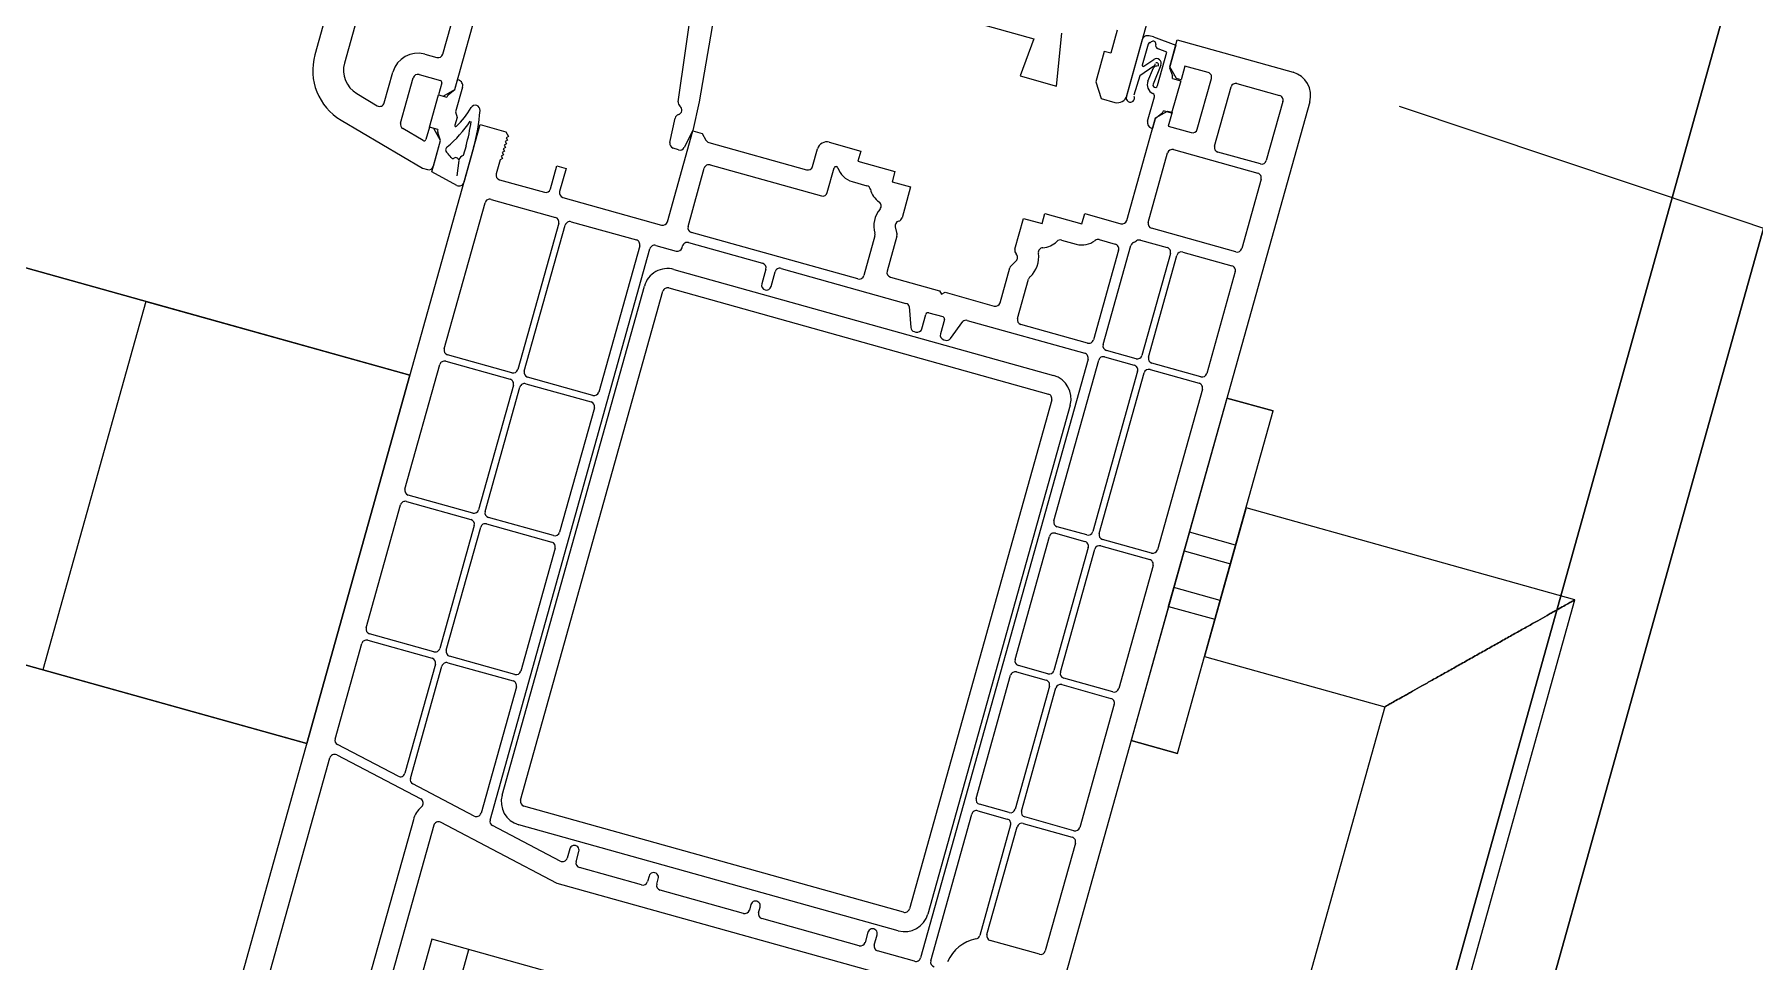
# Model space of a CAD drawing. Header units: metres. Extents: x -207 to 292, y -187 to 169.
# Drawn here: x -26.3993 to -26.2204, y -122.2541 to -122.1576 of the extents above; entities that cross this region are included whole.
import ezdxf

# ---------------------------------------------------------------- set-up
doc = ezdxf.new("R2010")
doc.units = ezdxf.units.M
doc.linetypes.add('Dash', pattern=[0.006, 0.003, -0.003])
for name, color, linetype, lineweight in [('A-DETL-GENF', 7, 'Continuous', 9), ('A-DOOR', 7, 'Continuous', 9), ('A-FLOR', 7, 'Continuous', 9), ('A-GENM-HDLN', 7, 'Dash', 9), ('A-ROOF-PATT', 7, 'Continuous', 9), ('A-WALL', 7, 'Continuous', 9)]:
    doc.layers.add(name, color=color, linetype=linetype, lineweight=lineweight)
doc.layers.add('PR10-ARQ-PL-001-Emplazamiento-C-1_dwg', color=7, linetype='Continuous', lineweight=9, true_color=0x767676)

# ---------------------------------------------------------------- blocks, each defined once
blk = doc.blocks.new('Doors_GEALAN_S9000_Front-Door_With_Fixed-Glazing_0001 - FD_1_5-2126884-PLANTA EMPLAZAMIENTO ACTUALIZADO')
at = {"layer": 'A-DETL-GENF'}
for p, q in [((0.3406552097454607, 0.05000000000097156), (0.2493447902546639, 0.05000000000097156)), ((0.2771933194267159, 0.04680000000097215), (0.2493447902546639, 0.04680000000097215)), ((0.2435492352969309, 0.04555291427159101), (0.2410000000000607, 0.03603903862324317)), ((0.2466401979410555, 0.04472469332726145), (0.2459980940903637, 0.04232832913274918)), ((0.2464810570035081, 0.0416989196101976), (0.2498000000000613, 0.0416989196101976)), ((0.2448989262614388, 0.03949891961019797), (0.2498000000000616, 0.03949891961019797)), ((0.2437788750994662, 0.03675068341921748), (0.2444159633482952, 0.03912832913275006)), ((0.2503000000000617, 0.03899891961019619), (0.2503000000000617, 0.03669891961019739)), ((0.2525000000000616, 0.03899891961019578), (0.2525000000000616, 0.03770000000097311)), ((0.2410000000000607, 0.03603903862324315), (0.2410000000000607, 0.03550000000097335)), ((0.2453000000000617, 0.03649891961019798), (0.2439720602647237, 0.03649891961019798)), ((0.2442999999135961, 0.03500000000097333), (0.2453000000000617, 0.03600000008743896)), ((0.2453000000000617, 0.03600000008743896), (0.2453000000000617, 0.03649891961019798)), ((0.2453022660061275, 0.03559824523844925), (0.2453022660061275, 0.03648684288436802)), ((0.2453022660061275, 0.03648684288436802), (0.2488022660061275, 0.03648684288436802)), ((0.2501000000000614, 0.03649891961019717), (0.2488000000000617, 0.03649891961019717)), ((0.2488000000000617, 0.03649891961019717), (0.2488000000000617, 0.03599891961019715)), ((0.2488000000000617, 0.03599891961019715), (0.2497989196092846, 0.03500000000097333)), ((0.2488022660061275, 0.03648684288436802), (0.2488022660061275, 0.03559824523504804)), ((0.2530000000000607, 0.0372000000009731), (0.2734583432851735, 0.0372000000009731)), ((0.2402416678834744, 0.03210934168176555), (0.2408894060975804, 0.03500000005151548)), ((0.2408894060975804, 0.03500000005151548), (0.2443000002074104, 0.03500000005151548)), ((0.2415000000000625, 0.03500000000097333), (0.2443000001358091, 0.03500000000097333)), ((0.2443000002074104, 0.03500000005151548), (0.245017888723121, 0.03550674488612965)), ((0.2475720587721489, 0.03429983878968296), (0.2470522657916547, 0.03399973617247174)), ((0.2502522181751049, 0.03429983878968296), (0.2475720587721489, 0.03429983878968296)), ((0.2490866428601886, 0.03550674488612968), (0.2498069950966832, 0.03499826095449157)), ((0.2497989196092846, 0.03500000000097333), (0.273458343285173, 0.03500000000097333)), ((0.2498069950966832, 0.03499826095449157), (0.2508522181751049, 0.03499826095449157)), ((0.2427849765280296, 0.03261882688921276), (0.2411973213427186, 0.03240001294855319)), ((0.2429865139902983, 0.03302480344847208), (0.2428584735265898, 0.03320468009032499)), ((0.2444771300602957, 0.0323000129485532), (0.2434069149461332, 0.0323000129485532)), ((0.2470522657916547, 0.03399973617247174), (0.2462048056114229, 0.03399973617247174)), ((0.1513355033229876, 0.03150000000097292), (0.247000000000063, 0.03150000000097249)), ((0.2444771300602964, 0.03150001294855325), (0.2407295687218567, 0.03150001294855325)), ((0.247000000000063, 0.0315000000009725), (0.247000000000063, 0.0286954632418531)), ((0.1513355033229882, 0.0288000000009731), (0.1792995977069593, 0.02880000000097297)), ((0.1813442788966893, 0.02880000000097388), (0.1916499786100636, 0.02880000000097383)), ((0.1933499786100634, 0.02880000000097394), (0.2066500213900636, 0.02880000000097388)), ((0.2083500213900634, 0.0288000000009733), (0.2218000641700636, 0.02880000000097324)), ((0.2235000641700636, 0.02880000000097278), (0.2393000000001764, 0.0288000000009727)), ((0.247000000000063, 0.02869546324185309), (0.2466000000000615, 0.02829546324185528)), ((0.1797886715073262, 0.02819604415556367), (0.1777369482932148, 0.01854344534614152)), ((0.1793770837449809, 0.02144994163139729), (0.1808552050963229, 0.02840395584638322)), ((0.1921499786100635, 0.02830000000097395), (0.1921499786100635, 0.0213459857859856)), ((0.1928499786100633, 0.02134598578598498), (0.1928499786100634, 0.02830000000097395)), ((0.2071500213900636, 0.02830000000097333), (0.2071500213900636, 0.02134598578598117)), ((0.2078500213900634, 0.02134598578598048), (0.2078500213900634, 0.02830000000097331)), ((0.2223000641700636, 0.02830000000097276), (0.2223000641700636, 0.02134598578597665)), ((0.2230000641700636, 0.02134598578598572), (0.2230000641700636, 0.02830000000097279)), ((0.2398000000001764, 0.02830000000097179), (0.2398000000001764, 0.02134598578597875)), ((0.2420000000000625, 0.02799546324185421), (0.2420000000000624, 0.0231454633953472)), ((0.244000000000063, 0.02849546324185601), (0.2425000000000625, 0.02849546324185602)), ((0.2442000000000582, 0.02829546324185528), (0.2440000000000629, 0.02849546324185601)), ((0.2444000000000607, 0.02849546324185601), (0.2442000000000581, 0.02829546324185529)), ((0.2446000000000634, 0.02829546324185528), (0.2444000000000608, 0.02849546324185601)), ((0.2448000000000604, 0.02849546324185601), (0.2446000000000633, 0.02829546324185529)), ((0.2450000000000611, 0.02829546324185528), (0.2448000000000604, 0.02849546324185601)), ((0.2452000000000619, 0.02849546324185601), (0.2450000000000611, 0.02829546324185529)), ((0.2454000000000627, 0.02829546324185528), (0.2452000000000619, 0.02849546324185601)), ((0.2456000000000633, 0.02849546324185601), (0.2454000000000625, 0.02829546324185529)), ((0.2458000000000604, 0.02829546324185528), (0.2456000000000633, 0.02849546324185601)), ((0.2460000000000648, 0.02849546324185601), (0.2458000000000605, 0.02829546324185529)), ((0.2462000000000619, 0.02829546324185528), (0.2460000000000649, 0.02849546324185601)), ((0.2464000000000608, 0.02849546324185601), (0.2462000000000619, 0.02829546324185529)), ((0.2466000000000616, 0.02829546324185528), (0.2464000000000608, 0.02849546324185601)), ((0.2425000000000982, 0.02264546339534699), (0.2450000000001357, 0.02264546339534698)), ((0.2450000000001357, 0.02164546339416326), (0.2425000000001243, 0.02164546339416328)), ((0.2450000000001357, 0.02264546339534697), (0.2450000000001357, 0.02164546339416327)), ((0.1775180730231369, 0.01270398381556805), (0.1790157375901427, 0.01974994163140205)), ((0.1795048113905098, 0.02014598578599315), (0.1916499786100635, 0.0201459857859931)), ((0.1916499786100634, 0.02084598578598551), (0.1798661575453479, 0.02084598578598557)), ((0.2066500213900634, 0.02084598578598107), (0.1933499786100634, 0.02084598578598113)), ((0.1933499786100634, 0.02014598578598962), (0.2066500213900635, 0.02014598578598956)), ((0.2218000641700636, 0.02084598578597657), (0.2083500213900634, 0.02084598578597664)), ((0.2083500213900634, 0.02014598578598516), (0.2218000641700635, 0.0201459857859851)), ((0.2393000000001259, 0.02084598578597864), (0.2235000641700636, 0.02084598578597872)), ((0.2235000641700637, 0.02014598578599033), (0.2393000000001136, 0.02014598578599025)), ((0.2420000000001239, 0.02114546339416466), (0.2420000000001239, 0.01050000000097252)), ((0.1754503019807852, 0.01870000000097264), (0.1549999999994687, 0.01870000000097273)), ((0.1921499786100635, 0.01964598578599012), (0.1921499786100635, 0.01260002797015907)), ((0.1928499786100632, 0.01260002797015905), (0.1928499786100633, 0.01964598578598962)), ((0.2071500213900636, 0.01964598578598555), (0.2071500213900636, 0.01260002797015899)), ((0.2078500213900632, 0.01260002797015898), (0.2078500213900633, 0.01964598578598518)), ((0.2223000641700636, 0.01964598578598104), (0.2223000641700636, 0.01260002797015892)), ((0.2230000641700635, 0.01260002797015892), (0.2230000641700635, 0.01964598578599034)), ((0.2398000000001136, 0.01964598578598329), (0.2398000000001136, 0.01260002797015884)), ((0.1754583432845797, 0.01650000000097282), (0.1517999999994678, 0.01650000000097293)), ((0.1730999999994689, 0.002500000000972832), (0.1759474170849468, 0.01589604415556377)), ((0.2548284884341013, 0.01228522659767779), (0.2680657519553811, 0.01399801870069521)), ((0.1775607780439969, 0.01100002797015912), (0.2393000000000466, 0.01100002797015884)), ((0.1916499786100634, 0.01210002797015907), (0.1780071468235039, 0.01210002797015913)), ((0.2066500213900635, 0.01210002797015901), (0.1933499786100632, 0.01210002797015907)), ((0.2218000641700635, 0.01210002797015894), (0.2083500213900633, 0.012100027970159)), ((0.2393000000000623, 0.01210002797015885), (0.2235000641700634, 0.01210002797015892)), ((0.2500080347489845, 0.01089162944684079), (0.250030754666094, 0.01149048397826675)), ((0.2505023575883541, 0.01197074140904996), (0.2530968981692302, 0.01211646020054985)), ((0.2703071067875688, 0.01169999998358142), (0.2554070130840563, 0.01016083245674044)), ((0.1754172044799358, 0.002820174411169512), (0.1770717042436299, 0.010603983815568)), ((0.1804000000000628, 0.01050001398556598), (0.2354000000000628, 0.01050001398556573)), ((0.2398000000000466, 0.01050002797015883), (0.2398000000000466, 0.008300000000972724)), ((0.2425000000000469, 0.01000000000097251), (0.2523094305343903, 0.01000000000097247)), ((0.2523731482415957, 0.009999325822548684), (0.2504080098279552, 0.01038270748927982)), ((0.2523094305343903, 0.008995463241855971), (0.2517461108935896, 0.008432143601055327)), ((0.2523094305343903, 0.01000000000097246), (0.2523094305343903, 0.008995463241855971)), ((0.2554070130840541, 0.01016083245674023), (0.2523731482415959, 0.00999932582254868)), ((0.1779000000000627, -0.03300001398362026), (0.1779000000000629, 0.008000013985565992)), ((0.1799000000000626, -0.03300001398362027), (0.1799000000000628, 0.008000013985565865)), ((0.1804000000000628, 0.008500013985565866), (0.2354000000000628, 0.008500013985565616)), ((0.2359000000000628, 0.008000013985566174), (0.2359000000000626, -0.0330000139836195)), ((0.2379000000000627, 0.008000013985566165), (0.2379000000000625, -0.03300001398361951)), ((0.2403000000000302, 0.007800000000972702), (0.2405000000000624, 0.007800000000972701)), ((0.2410000000000623, 0.007300000000972679), (0.2410000000000623, -0.0006999999990272867)), ((0.2421000000000614, -0.01069999999902362), (0.2421000000000614, 0.007300000000972679)), ((0.2426000000000623, 0.007800000000972684), (0.2488996642841837, 0.007800000000972656)), ((0.249399664284184, 0.007300000000972291), (0.249399664284184, -0.004704536758144746)), ((0.2515996642841828, 0.008078590210462002), (0.2515996642841828, -0.002499999999025262)), ((0.1730999999994688, -0.04010870351948266), (0.173099999999469, 0.002500000000972836)), ((0.1768999999994668, 0.00221621856576058), (0.1759062782803028, 0.002216218565760584)), ((0.1752999999994673, -0.006000027968213736), (0.1752999999994674, 0.0007162185657605908)), ((0.1757999999994677, 0.001216218565760587), (0.1768999999994669, 0.001216218565760582)), ((0.2405000000000619, -0.001199999999027291), (0.2388999999994667, -0.001199999999027284)), ((0.2711000000000628, -0.001499999999026627), (0.2711000000000628, -0.02160870351948122)), ((0.2388999999994668, -0.002199999999027293), (0.2405000000000615, -0.0021999999990273)), ((0.2410000000000615, -0.002699999999027297), (0.2410000000000614, -0.01618833243326281)), ((0.2520996642841829, -0.002999999999025258), (0.2540000000000628, -0.002999999999025266)), ((0.2498996642841822, -0.005204536758144735), (0.2525733500839902, -0.005204536758144747)), ((0.2550000000000628, -0.003999999999025268), (0.2550000000000628, -0.007399999999025814)), ((0.1763999999994668, -0.006500027968213723), (0.1757999999994673, -0.00650002796821372)), ((0.1752999999994668, -0.01700002796821373), (0.1752999999994668, -0.00800002796821371)), ((0.1757999999994673, -0.007500027968213716), (0.1763999999994669, -0.007500027968213719)), ((0.2517000000000626, -0.007404536758145766), (0.2517000000000626, -0.008988104843125119)), ((0.2550000000000628, -0.007399999999025814), (0.2539000000000629, -0.007399999999025809)), ((0.2539000000000629, -0.007399999999025814), (0.2539000000000629, -0.01139999999902536)), ((0.2468895963363464, -0.01119999999902415), (0.2426000000000615, -0.01119999999902413)), ((0.2539000000000629, -0.01139999999902536), (0.2528000000000625, -0.01139999999902536)), ((0.2528000000000626, -0.01139999999902535), (0.2528000000000626, -0.01339999999902535)), ((0.2432000000000625, -0.01389999999902348), (0.2432000000000624, -0.01919999999902639)), ((0.2474738833671271, -0.01339999999902442), (0.2437000000000624, -0.0133999999990244)), ((0.2483500000660489, -0.01297152405625109), (0.2477238833671277, -0.01333301270091665)), ((0.2528000000000625, -0.01339999999902535), (0.2494633902783504, -0.01339999999902534)), ((0.1763999999994668, -0.01750002796821377), (0.1757999999994668, -0.01750002796821377)), ((0.2383999999994668, -0.01782323516199269), (0.2383999999994668, -0.01799999999902747)), ((0.2407649596321761, -0.01661235648134056), (0.2387289899278039, -0.01735338885159975)), ((0.1752999999994661, -0.02949999999902717), (0.1752999999994661, -0.01900002796821371)), ((0.1757999999994667, -0.01850002796821371), (0.1763999999994668, -0.01850002796821372)), ((0.2388999999994668, -0.01849999999902747), (0.240450000000062, -0.01849999999902748)), ((0.2407000000000621, -0.01874999999902746), (0.2407000000000621, -0.02024999999902748)), ((0.2432000000000625, -0.01919999999902639), (0.2429000000000618, -0.01949999999902748)), ((0.2429000000000619, -0.01949999999902748), (0.2432000000000625, -0.01979999999902767)), ((0.2383999999994668, -0.02099999999902746), (0.2383999999994668, -0.02117676483606225)), ((0.240450000000062, -0.02049999999902748), (0.2388999999994668, -0.02049999999902747)), ((0.2432000000000625, -0.01979999999902767), (0.2432000000000624, -0.02509999999902375)), ((0.2711000000000628, -0.02160870351948122), (0.2670000000000606, -0.0212499999990266)), ((0.2670000000000606, -0.0212499999990266), (0.2670000000000606, -0.02519999999902652)), ((0.2387289899278041, -0.02164661114645519), (0.2407649596321762, -0.02238764351671439)), ((0.2410000000000704, -0.02281166756480495), (0.2410000000000704, -0.0354999999990286)), ((0.2670000000000606, -0.02519999999902652), (0.2724506057775807, -0.02423891113924393)), ((0.2437000000000602, -0.02559999999902376), (0.2474581675725325, -0.02559999999902378)), ((0.2477081675725332, -0.02566698729713182), (0.2483500000660485, -0.02603754946003635)), ((0.2494686289723912, -0.02559999999902469), (0.2528000000000628, -0.02559999999902471)), ((0.2528000000000629, -0.02559999999902471), (0.2528000000000629, -0.02759999999902517)), ((0.2421000000000703, -0.03549999999902839), (0.2421000000000703, -0.02829999999902353)), ((0.2426000000000703, -0.02779999999902357), (0.2468753325859035, -0.0277999999990236)), ((0.2528000000000629, -0.02759999999902517), (0.2539000000000628, -0.02759999999902517)), ((0.2539000000000627, -0.02759999999902518), (0.2539000000000627, -0.03159999999902563)), ((0.1768999999994667, -0.02999999999902719), (0.1757999999994662, -0.02999999999902718)), ((0.251700000000063, -0.03002096867138044), (0.251700000000063, -0.03160453675814506)), ((0.2685000000000606, -0.02899999999902579), (0.2670000000000606, -0.02999999999902665)), ((0.2670000000000606, -0.02999999999902665), (0.2670000000000606, -0.03149999999902672)), ((0.2718000000000617, -0.02899999999902579), (0.2685000000000606, -0.02899999999902579)), ((0.2718000000000617, -0.02969999999902644), (0.2718000000000617, -0.02899999999902579)), ((0.2743000000000635, -0.02969999999902644), (0.2718000000000617, -0.02969999999902644)), ((0.1752999999994658, -0.03549999999902718), (0.1752999999994659, -0.03149999999902715)), ((0.1757999999994659, -0.03099999999902719), (0.1768999999994666, -0.03099999999902719)), ((0.2539000000000627, -0.03159999999902563), (0.2550000000000627, -0.03159999999902564)), ((0.2550000000000626, -0.03159999999902563), (0.2550000000000626, -0.03549999999902571)), ((0.2354000000000626, -0.0335000139836195), (0.1804000000000627, -0.03350001398361925)), ((0.2528000000000498, -0.03377939307522915), (0.2528000000000498, -0.03549999999902852)), ((0.2678602283309279, -0.03250122333652566), (0.2741049117144066, -0.03250122333652569)), ((0.2680000000000606, -0.03249999999902662), (0.322000000000062, -0.03249999999902662)), ((0.2703357179399799, -0.03324707212441675), (0.2682669841670146, -0.0332012233365256)), ((0.2717160892375141, -0.03438813570503178), (0.2703357179399798, -0.03324707212441675)), ((0.2714252071488057, -0.03337783709788295), (0.272386847097322, -0.03418451130412339)), ((0.2737740928608998, -0.03320122333652573), (0.2714894748045175, -0.03320122333652572)), ((0.2746386131110129, -0.03354047103451052), (0.2744467076416807, -0.0360016586788492)), ((0.2354000000000627, -0.0355000139836195), (0.1804000000000627, -0.03550001398361925)), ((0.2660453181043202, -0.03530157788476243), (0.2686452704877713, -0.03530157788476244)), ((0.2698681289612028, -0.03530157788476245), (0.2734813860042903, -0.03530157788476247)), ((0.272004149252089, -0.03506380083153469), (0.2698988087445398, -0.03480346752444999)), ((0.270051144617361, -0.03421773475518117), (0.2715256484473034, -0.03440006272398038)), ((0.2734813860042904, -0.03530157788476247), (0.273557081731682, -0.03433078018083731)), ((0.2405000000000703, -0.03599999999902868), (0.1757999999994659, -0.03599999999902838)), ((0.1757999999994659, -0.0370999999990271), (0.1916499786100633, -0.03709999999902717)), ((0.1933499786100631, -0.03709999999902666), (0.2066500213900633, -0.03709999999902672)), ((0.2083500213900631, -0.03709999999902763), (0.2216500641700633, -0.03709999999902769)), ((0.2233500641700633, -0.0370999999990277), (0.2407000000000703, -0.03709999999902778)), ((0.2424000000000705, -0.03709999999902831), (0.2530815224198286, -0.03709999999902836)), ((0.2523000000000475, -0.03599999999902843), (0.2426000000000703, -0.03599999999902839)), ((0.2555000000000627, -0.03599999999902573), (0.2666000000000612, -0.03599999999902578)), ((0.266490541182742, -0.03600000004957089), (0.2654453181043201, -0.03600000004957089)), ((0.2676000000000613, -0.0374999999990276), (0.2661000000000613, -0.0374999999990276)), ((0.2661000000000612, -0.0374999999990276), (0.2661000000000612, -0.0399999999990276)), ((0.2672108934192365, -0.03650848398120909), (0.266490541182742, -0.03600000004957089)), ((0.2666000000000612, -0.03599999999902578), (0.2676000000000612, -0.0369999999990276)), ((0.2674952702732975, -0.03748858197944755), (0.2674952702732975, -0.03659998433012743)), ((0.2709952702732976, -0.03748858197944757), (0.2674952702732975, -0.03748858197944755)), ((0.2676000000000613, -0.0369999999990276), (0.2676000000000613, -0.0374999999990276)), ((0.2709952702732976, -0.03659998433352862), (0.2709952702732976, -0.03748858197944757)), ((0.2711000000000613, -0.03699999999902762), (0.2721000000000613, -0.03599999999902762)), ((0.2711000000000613, -0.03749999999902762), (0.2711000000000613, -0.03699999999902762)), ((0.2726000000000612, -0.03749999999902763), (0.2711000000000612, -0.03749999999902762)), ((0.2719979404185787, -0.03600165867884919), (0.2712795697427651, -0.03650853888621029)), ((0.2744467076416808, -0.0360016586788492), (0.2719979404185788, -0.03600165867884918)), ((0.2721000000000612, -0.03599999999902762), (0.2750000000000626, -0.03599999999902763)), ((0.2726000000000612, -0.03999999999902762), (0.2726000000000612, -0.03749999999902763)), ((0.2750000000000627, -0.03599999999902762), (0.2750000000000626, -0.04849999999902763)), ((0.1921499786100632, -0.03759999999902756), (0.1921499786100632, -0.04079999999902738)), ((0.1928499786100631, -0.04079999999902738), (0.1928499786100631, -0.03759999999902666)), ((0.2071500213900634, -0.03759999999902855), (0.2071500213900634, -0.04079999999902745)), ((0.2078500213900631, -0.04079999999902745), (0.2078500213900631, -0.03759999999902763)), ((0.2221500641700634, -0.03759999999902955), (0.2221500641700634, -0.04079999999902843)), ((0.2228500641700631, -0.04079999999902752), (0.2228500641700631, -0.0375999999990277)), ((0.2412000000000702, -0.03759999999902783), (0.2412000000000702, -0.04079999999902767)), ((0.2419000000000705, -0.04079999999902767), (0.2419000000000705, -0.03759999999902828)), ((0.2539000000000655, -0.03791907605167583), (0.2539000000000655, -0.04079999999902775)), ((0.2554000000000585, -0.04779999999902775), (0.2554000000000585, -0.03869999999902645)), ((0.2559000000000586, -0.03819999999902646), (0.2634000000000607, -0.0381999999990265)), ((0.2639000000000605, -0.03869999999902626), (0.2639000000000604, -0.04779999999902777)), ((0.2666000000000612, -0.0404999999990276), (0.2721000000000612, -0.04049999999902763)), ((0.1794999999994892, -0.0477999999990274), (0.1794999999994893, -0.0424999999990272)), ((0.1916499786100632, -0.04129999999902738), (0.179705851007147, -0.04129999999902732)), ((0.1799999999986599, -0.0419999999990272), (0.1916499786100633, -0.04199999999902725)), ((0.1921499786100632, -0.0424999999990272), (0.1921499786100632, -0.04779999999902738)), ((0.1928499786100629, -0.04779999999902738), (0.192849978610063, -0.0424999999990272)), ((0.2066500213900634, -0.04129999999902745), (0.1933499786100631, -0.04129999999902739)), ((0.1933499786100631, -0.04199999999902721), (0.2066500213900633, -0.04199999999902727)), ((0.2071500213900634, -0.04249999999902727), (0.2071500213900633, -0.04779999999902745)), ((0.207850021390063, -0.04779999999902745), (0.207850021390063, -0.04249999999902727)), ((0.2216500641700634, -0.04129999999902843), (0.2083500213900631, -0.04129999999902837)), ((0.2083500213900631, -0.04199999999902727), (0.2216500641700634, -0.04199999999902734)), ((0.2221500641700634, -0.04249999999902825), (0.2221500641700634, -0.04779999999902844)), ((0.2228500641700631, -0.04779999999902718), (0.2228500641700631, -0.04249999999902733)), ((0.2407000000000702, -0.04129999999902766), (0.2233500641700631, -0.04129999999902758)), ((0.2233500641700633, -0.04199999999902734), (0.2407000000000703, -0.04199999999902742)), ((0.2412000000000702, -0.04249999999902748), (0.2412000000000702, -0.04779999999902676)), ((0.2419000000000704, -0.04779999999902675), (0.2419000000000704, -0.04249999999902749)), ((0.253400000000061, -0.0412999999990277), (0.2424000000000705, -0.04129999999902766)), ((0.2424000000000705, -0.04199999999902749), (0.2534000000000576, -0.04199999999902754)), ((0.2539000000000577, -0.04249999999902766), (0.2539000000000577, -0.04779999999902773)), ((0.2654000000000608, -0.0426999999990265), (0.2718000000000582, -0.04269999999902652)), ((0.2649000000000608, -0.04779999999902777), (0.2649000000000608, -0.04319999999902649)), ((0.2723000000000582, -0.04319999999902654), (0.2723000000000581, -0.04779999999902782)), ((0.1916499786100631, -0.04829999999902738), (0.1799999999994891, -0.04829999999902733)), ((0.2066500213900632, -0.04829999999902745), (0.193349978610063, -0.04829999999902739)), ((0.2216500641700632, -0.04829999999902843), (0.208350021390063, -0.04829999999902837)), ((0.2407000000000701, -0.04829999999902677), (0.2233500641700631, -0.04829999999902669)), ((0.2534000000000604, -0.04829999999902772), (0.2424000000000704, -0.04829999999902767)), ((0.2634000000000609, -0.04829999999902777), (0.2559000000000586, -0.04829999999902773)), ((0.27180000000006, -0.04829999999902781), (0.2654000000000609, -0.04829999999902778)), ((0.2725000000000626, -0.05099999999902764), (0.1699999999994682, -0.05099999999902717))]:
    blk.add_line(p, q, dxfattribs=at)
at = {"layer": 'A-DETL-GENF', "color": 176, "true_color": 0x00007f}
for p, q in [((0.1640000000000617, 0.01350000000095938), (-0.5639999999999384, 0.01350000000095938)), ((0.1640000000000617, -0.02649999999904136), (0.1640000000000617, 0.01350000000095939)), ((-0.5639999999999383, 0.009500000000959482), (0.1640000000000617, 0.009500000000959482))]:
    blk.add_line(p, q, dxfattribs=at)
at = {"layer": 'A-DETL-GENF'}
for centre, radius, start, end in [((0.2493447902546639, 0.04400000000097305), 0.005999999999999307, 89.99999999999994, 164.9999999999703), ((0.2493447902546639, 0.04400000000097305), 0.002799999999999217, 89.99999999999987, 164.9999999999677), ((0.2464810570035081, 0.04219891961019762), 0.000500000000000024, 164.9999999999673, 269.9999999999996), ((0.2498000000000613, 0.03899891961019578), 0.002700000000000313, 0, 90), ((0.2448989262614388, 0.03899891961019889), 0.0004999999999990845, 90, 164.9999999999839), ((0.2498000000000616, 0.03899891961019619), 0.000500000000000056, 0, 90), ((0.2530000000000607, 0.03770000000097312), 0.0005000000000000562, 180.0000000000004, 270.0000000000001), ((0.2439720602647237, 0.03669891961019699), 0.0001999999999998511, 164.9999999999851, 269.9999999999996), ((0.2501000000000614, 0.03669891961019739), 0.0002000000000002555, 269.9999999999996, 0), ((0.2415000000000625, 0.03550000000097335), 0.0005000000000000296, 180.0000000000004, 270.0000000000001), ((0.2407275218129658, 0.03525407297893438), 0.002800000000000413, 319.8740248161688, 333.973694723408), ((0.2436030184175054, 0.03384996498215461), 0.0004000000000000142, 54.63410371753496, 153.9736947234085), ((0.2506121759145636, 0.04372525085557956), 0.01170989512347674, 234.6341037175374, 252.3022810442909), ((0.2453062303219185, 0.03509826095449587), 0.0005000000000000666, 90.45428188664314, 125.2175929679244), ((0.2487983012613912, 0.03509826095449601), 0.0004999999999999598, 54.78240703208172, 89.54566895829817), ((0.2502522181751049, 0.03489983878968296), 0.0006000000000000449, 269.9999999999996, 0), ((0.2430214097347935, 0.03332066195121811), 0.0001999999999999827, 139.8740248161633, 215.4441638516289), ((0.2426530355435077, 0.03291853903520921), 0.0003499999999999463, 301.0940836527788, 17.67471462080069), ((0.2429057026574953, 0.03207354828968039), 0.0005500000000000684, 24.31506135787729, 97.5128180931167), ((0.2444771300602957, 0.05150001294855319), 0.01920000000000003, 269.9999999999996, 277.6826688529272), ((0.2462048056114229, 0.03389973617247177), 9.999999999998899e-05, 90, 239.4092155961963), ((0.2506855545700977, 0.04147905092999733), 0.008904721655129778, 239.4092155961958, 255.3538442606956), ((0.2483075816704143, 0.03237992820861156), 0.0005000000000000122, 281.3284719351544, 75.35384426069847), ((0.2407295687218567, 0.03200001294855314), 0.0004999999999998617, 167.3698082237954, 269.9999999999996), ((0.2444771300602964, 0.05150001294855305), 0.01999999999999981, 269.9999999999996, 281.3284719351581), ((0.1792995977069594, 0.02830000000097255), 0.0004999999999999172, 347.9999999999975, 90), ((0.1813442788966893, 0.02830000000097443), 0.0004999999999994528, 90, 167.9999999999986), ((0.1916499786100635, 0.02830000000097396), 0.0005000000000000004, 359.9999999999992, 90), ((0.1933499786100634, 0.02830000000097396), 0.0004999999999999725, 89.99999999999977, 179.9999999999998), ((0.2066500213900636, 0.02830000000097333), 0.0005000000000000004, 359.9999999999992, 90), ((0.2083500213900634, 0.02830000000097331), 0.0004999999999999713, 89.99999999999959, 179.9999999999996), ((0.2218000641700636, 0.02830000000097275), 0.0005000000000000282, 359.9999999999992, 90), ((0.2235000641700636, 0.02830000000097279), 0.0004999999999999898, 89.9999999999998, 179.9999999999998), ((0.2393000000001764, 0.0283000000009718), 0.0004999999999999727, 359.9999999999992, 90), ((0.2425000000000625, 0.02799546324185422), 0.0004999999999999725, 89.99999999999977, 179.9999999999998), ((0.2425000000000982, 0.02314546339534721), 0.0005000000000002154, 179.9999999999998, 269.9999999999994), ((0.2425000000001244, 0.02114546339416466), 0.0005000000000004389, 89.99999999999962, 179.9999999999996), ((0.1795048113905098, 0.01964598578599315), 0.000499999999999986, 90, 167.9999999999991), ((0.1798661575453479, 0.02134598578598839), 0.0005000000000000282, 167.9999999999984, 269.9999999999996), ((0.1916499786100634, 0.02134598578598561), 0.0005000000000000836, 269.9999999999994, 359.9999999999994), ((0.1916499786100635, 0.01964598578599012), 0.0005000000000000282, 359.9999999999992, 90), ((0.1933499786100634, 0.02134598578598498), 0.000500000000000056, 179.9999999999992, 269.9999999999996), ((0.1933499786100634, 0.01964598578598962), 0.0004999999999999725, 89.99999999999977, 179.9999999999998), ((0.2066500213900635, 0.02134598578598118), 0.0005000000000000836, 269.9999999999994, 359.9999999999994), ((0.2066500213900635, 0.01964598578598555), 0.0005000000000001392, 359.9999999999992, 90), ((0.2083500213900634, 0.02134598578598048), 0.0004999999999999727, 179.9999999999996, 269.9999999999996), ((0.2083500213900634, 0.01964598578598518), 0.0004999999999999723, 89.9999999999998, 179.9999999999998), ((0.2218000641700636, 0.02134598578597665), 0.0005000000000000834, 269.9999999999992, 359.9999999999992), ((0.2218000641700635, 0.01964598578598105), 0.0005000000000001115, 359.9999999999992, 90), ((0.2235000641700636, 0.02134598578598572), 0.0005000000000000282, 179.9999999999996, 269.9999999999996), ((0.2235000641700636, 0.01964598578599034), 0.0004999999999999898, 89.9999999999998, 179.9999999999998), ((0.2393000000001259, 0.02134598578597876), 0.0005000000000001107, 269.9999999999994, 359.9999999999994), ((0.2393000000001136, 0.0196459857859833), 0.0005000000000000282, 359.9999999999992, 90), ((0.175450301980785, 0.01600000000097327), 0.002699999999999359, 55.82368640093604, 90), ((0.1772478744928483, 0.01864740119155035), 0.0004999999999996273, 235.8236864009328, 347.9999999999972), ((0.1754583432845796, 0.01600000000097263), 0.0005000000000001703, 348.0000000000065, 90), ((0.1780071468235039, 0.01260002797015915), 0.0005000000000000177, 167.9999999999987, 269.9999999999995), ((0.1916499786100635, 0.01260002797015906), 0.0004999999999999866, 269.9999999999995, 359.9999999999996), ((0.1933499786100631, 0.01260002797015905), 0.0004999999999999726, 179.9999999999998, 269.9999999999994), ((0.2066500213900635, 0.01260002797015899), 0.0004999999999999726, 269.9999999999995, 359.9999999999995), ((0.2083500213900633, 0.01260002797015898), 0.0004999999999999914, 179.9999999999998, 269.9999999999994), ((0.2218000641700635, 0.01260002797015893), 0.0004999999999999726, 269.9999999999995, 359.9999999999995), ((0.2235000641700635, 0.01260002797015892), 0.0004999999999999914, 179.9999999999998, 269.9999999999994), ((0.2393000000000623, 0.01260002797015884), 0.0004999999999999951, 269.9999999999995, 359.9999999999996), ((0.1775607780439969, 0.01050002797015911), 0.000500000000000019, 90, 167.9999999999972), ((0.2393000000000466, 0.01050002797015883), 0.0005000000000000002, 359.9999999999996, 89.9999999999999), ((0.2505076752958363, 0.01087267360495714), 0.0004999999999999002, 177.8272998449996, 258.5021632872796), ((0.2505303952129453, 0.01147152813638311), 0.0004999999999994499, 93.21456127905292, 177.8272998449991), ((0.2531249357938216, 0.01161724692788242), 0.0005000000000000674, 33.21456127900164, 93.2145612790553), ((0.2539615609213037, 0.01216502279086519), 0.0005000000000005309, 213.2145612790011, 337.8995496521093), ((0.2548880865950046, 0.01178879124517267), 0.0004999999999999205, 96.84572230953322, 157.8995496521079), ((0.1804000000000628, 0.00800001398556598), 0.002499999999999972, 89.99999999999986, 179.9999999999999), ((0.2354000000000628, 0.008000013985566174), 0.002499999999999997, 359.9999999999994, 89.99999999999993), ((0.2425000000000469, 0.01050000000097252), 0.0004999999999999726, 179.9999999999999, 269.9999999999995), ((0.1804000000000628, 0.008000013985565862), 0.0005000000000000039, 89.9999999999999, 179.9999999999999), ((0.2354000000000628, 0.008000013985566174), 0.0004999999999999996, 359.9999999999996, 89.9999999999999), ((0.2403000000000302, 0.008300000000972724), 0.0005000000000000133, 179.9999999999999, 269.9999999999995), ((0.2405000000000624, 0.007300000000972688), 0.0005000000000000135, 359.9999999999995, 89.99999999999994), ((0.2426000000000623, 0.007300000000972672), 0.0005000000000000126, 89.9999999999999, 179.9999999999999), ((0.2488996642841836, 0.007300000000972291), 0.0005000000000003613, 359.9999999999993, 89.99999999999984), ((0.252099664284183, 0.008078590210461993), 0.0005000000000000963, 134.9999999999998, 179.9999999999998), ((0.1759062782803029, 0.002716218565760601), 0.0005000000000000217, 167.9999999999975, 269.9999999999995), ((0.1768999999994668, 0.001716218565760583), 0.0005000000000000047, 269.9999999999995, 89.99999999999984), ((0.1757999999994677, 0.0007162185657605908), 0.0004999999999999878, 89.99999999999987, 179.9999999999999), ((0.2388999999994668, -0.001699999999027296), 0.0005000000000000047, 89.99999999999982, 269.9999999999994), ((0.2405000000000619, -0.0006999999990272781), 0.0005000000000000217, 269.9999999999995, 359.9999999999995), ((0.2405000000000615, -0.002699999999027289), 0.0004999999999999726, 359.9999999999994, 89.99999999999977), ((0.2520996642841829, -0.00249999999902527), 0.0004999999999999917, 179.9999999999999, 269.9999999999995), ((0.2540000000000628, -0.003999999999025268), 0.001000000000000001, 359.9999999999995, 89.99999999999993), ((0.2498996642841822, -0.004704536758144746), 0.0004999999999999925, 179.9999999999999, 269.9999999999995), ((0.2525733500839903, -0.005404536758124207), 0.0001999999999794388, 303.5573097602435, 89.9999999999998), ((0.1757999999994673, -0.006000027968213736), 0.0004999999999999727, 179.9999999999997, 269.9999999999996), ((0.1763999999994668, -0.00700002796821372), 0.0005000000000000048, 269.9999999999995, 89.99999999999986), ((0.2539000000000625, -0.007404536758145782), 0.002199999999999855, 123.5573097602454, 179.9999999999998), ((0.1757999999994673, -0.008000027968213712), 0.0005000000000000047, 89.9999999999999, 179.9999999999999), ((0.2426000000000614, -0.01069999999902363), 0.0005000000000000472, 179.9999999999999, 269.9999999999995), ((0.2486000000660479, -0.01340453675814338), 0.002700000000000626, 65.25695799551032, 122.3100880119148), ((0.249939358304788, -0.01049831592890151), 0.0004999999999993002, 245.2569579955101, 341.5112271915318), ((0.2525000000012546, -0.01135453675634052), 0.002200000000560734, 118.7822047026886, 161.5112271915326), ((0.2512000000000795, -0.008988104843125119), 0.0004999999999836245, 298.7822047026906, 359.9999999999996), ((0.2468895963363464, -0.0106999999990236), 0.0005000000000005299, 269.9999999999996, 302.3100880119126), ((0.2437000000000625, -0.01389999999902348), 0.0004999999999999883, 89.99999999999991, 179.9999999999999), ((0.2474738833671273, -0.01289999999902296), 0.0005000000000014563, 269.9999999999996, 299.9999999999508), ((0.2486000000660485, -0.01340453675814364), 0.0005000000000001312, 30.30060622964342, 119.9999999999481), ((0.2494633902783506, -0.01289999999902439), 0.0005000000000004946, 210.3006062296445, 269.9999999999995), ((0.1757999999994668, -0.01700002796821373), 0.000500000000000028, 179.9999999999998, 269.9999999999994), ((0.1763999999994668, -0.01800002796821375), 0.0004999999999999449, 269.9999999999996, 90), ((0.2388999999994668, -0.01782323516199269), 0.0004999999999999698, 109.9999999999988, 180), ((0.2405000000000593, -0.01618833243326281), 0.0004999999999997506, 302.0000000000496, 0), ((0.1757999999994667, -0.01900002796821372), 0.0005000000000000282, 90, 180), ((0.2388999999994668, -0.01799999999902747), 0.0004999999999999727, 180, 269.9999999999996), ((0.240450000000062, -0.01874999999902746), 0.0002499999999999725, 359.9999999999989, 90), ((0.2388999999994668, -0.02099999999902746), 0.0004999999999999725, 89.99999999999977, 179.9999999999998), ((0.2388999999994668, -0.02117676483606225), 0.0004999999999999723, 179.9999999999998, 249.9999999999978), ((0.240450000000062, -0.02024999999902748), 0.0002500000000000002, 269.9999999999996, 0), ((0.2405000000000604, -0.02281166756480495), 0.0005000000000100037, 359.9999999999989, 58.00000000083419), ((0.2437000000000602, -0.02509999999902375), 0.0005000000000000035, 179.9999999999996, 269.9999999999992), ((0.2474581675725326, -0.02609999999902642), 0.0005000000000023597, 60.00000000007925, 90), ((0.2486000000660478, -0.0256045367581439), 0.0004999999999998611, 240.0000000000787, 330.2996983963995), ((0.2494686289723913, -0.02609999999902466), 0.0004999999999999784, 90, 150.2996983964), ((0.2426000000000703, -0.02829999999902354), 0.0004999999999999445, 89.9999999999998, 179.9999999999998), ((0.2468753325859035, -0.02829999999902448), 0.0005000000000004168, 57.38722650671946, 90), ((0.248600000066047, -0.0256045367581448), 0.0026999999999992, 237.3872265067189, 294.7430420046843), ((0.2499393583047962, -0.02851075758738122), 0.0004999999999997059, 18.48877285266811, 114.7430420046821), ((0.2525000000000712, -0.02765453675814438), 0.002200000000000113, 198.4887728526699, 241.21779531921), ((0.1757999999994661, -0.02949999999902717), 0.0005000000000000004, 179.9999999999996, 269.9999999999996), ((0.1768999999994667, -0.03049999999902718), 0.0005000000000000038, 269.9999999999994, 89.9999999999998), ((0.251200000000062, -0.03002096867138043), 0.0005000000000009901, 359.9999999999992, 61.21779531920954), ((0.175799999999466, -0.03149999999902716), 0.0004999999999999445, 89.99999999999959, 179.9999999999996), ((0.2539000000000625, -0.03160453675814508), 0.00219999999999992, 179.9999999999998, 233.6587969058688), ((0.2680000000000606, -0.03149999999902671), 0.001000000000000057, 180.0000000000002, 269.9999999999998), ((0.1804000000000627, -0.03300001398362027), 0.002499999999999991, 179.9999999999999, 269.9999999999995), ((0.1804000000000627, -0.03300001398362027), 0.0005000000000000004, 179.9999999999992, 269.9999999999996), ((0.2354000000000626, -0.0330000139836195), 0.0005000000000000282, 269.9999999999996, 0), ((0.2354000000000628, -0.0330000139836195), 0.002499999999999991, 269.9999999999995, 359.9999999999995), ((0.2523000000000489, -0.03377939307522915), 0.0005000000000007754, 359.9999999999989, 53.65879690586975), ((0.2678602283309279, -0.03292642802297589), 0.0004252046864502, 90, 310.5865730650585), ((0.2714894748045176, -0.0333012233365257), 9.999999999998899e-05, 90, 230.0083055971699), ((0.273955871299545, -0.03436187488398043), 0.0003999999999999955, 90.07105609907501, 175.541513707887), ((0.2737740928608999, -0.03340122333652582), 0.0002000000000000537, 22.58742159064889, 90), ((0.2739550407481359, -0.03369216367506877), 0.0002697117239212749, 270.071056099079, 63.17426684544619), ((0.274189575413353, -0.03322838164998314), 0.0002499999999997304, 202.5874215906455, 243.1742668454508), ((0.2741049117144066, -0.03300122333652575), 0.000500000000000056, 12.50964854673956, 90), ((0.2724452704877669, -0.03336945016721159), 0.002199999999999811, 355.5415137075782, 12.50964854674029), ((0.1757999999994659, -0.03549999999902719), 0.0005000000000000004, 179.9999999999992, 269.9999999999996), ((0.2405000000000704, -0.0354999999990286), 0.0005000000000000754, 269.9999999999992, 359.9999999999992), ((0.2426000000000703, -0.03549999999902839), 0.0005000000000000004, 179.9999999999992, 269.9999999999996), ((0.2523000000000474, -0.03549999999902852), 0.0004999999999999366, 269.9999999999992, 359.9999999999992), ((0.2555000000000627, -0.03549999999902573), 0.000499999999999997, 179.9999999999996, 269.9999999999992), ((0.2660453181043202, -0.03590157788476246), 0.0005999999999999894, 90, 180), ((0.2686452704877713, -0.0350015778847625), 0.000299999999999998, 269.9999999999996, 350.7663888178074), ((0.2699284254840087, -0.03521017619643062), 0.001000000000000014, 82.95094238911567, 170.7663888178063), ((0.2698681289612028, -0.03505157788476247), 0.0002500000000000244, 82.95094238938215, 269.9999999999996), ((0.2714888327072977, -0.03469779515635526), 0.0003000000000000838, 358.1549207641843, 82.95094238910806), ((0.2719208501898471, -0.03416888025492944), 0.0002999999999999009, 226.9578259038053, 283.3612069622671), ((0.2719377288547766, -0.03462356004703444), 0.0002000000000000006, 240.5913468235647, 40.92478090390185), ((0.272065508818763, -0.03456758011090973), 0.000500000000000021, 262.9509423893813, 50.00830559715327), ((0.1757999999994659, -0.0375999999990271), 0.0005000000000000004, 90, 180), ((0.1916499786100632, -0.03759999999902756), 0.0005000000000000282, 359.9999999999989, 90), ((0.1933499786100631, -0.03759999999902666), 0.0004999999999999721, 89.99999999999959, 179.9999999999996), ((0.2066500213900634, -0.03759999999902854), 0.0005000000000000282, 359.9999999999989, 90), ((0.2083500213900631, -0.03759999999902763), 0.0004999999999999921, 89.9999999999996, 179.9999999999996), ((0.2216500641700634, -0.03759999999902954), 0.0005000000000000282, 359.9999999999989, 90), ((0.2233500641700633, -0.0375999999990277), 0.0005000000000000004, 90, 180), ((0.2407000000000702, -0.03759999999902783), 0.0005000000000000004, 359.9999999999989, 90), ((0.2424000000000705, -0.03759999999902829), 0.0004999999999999719, 89.9999999999996, 179.9999999999996), ((0.2530815224198286, -0.03759999999902823), 0.0004999999999998894, 40.90693245435767, 90), ((0.2555000000000652, -0.03550453675814841), 0.002699999999997901, 220.9069324543541, 228.9855003342419), ((0.2534000000000655, -0.03791907605167583), 0.0005000000000000336, 359.9999999999989, 48.985500334244), ((0.2674992350180339, -0.03610000004957539), 0.0004999999999999608, 234.7824070320761, 269.545668958282), ((0.2709913059575068, -0.03610000004957528), 0.0005000000000000214, 270.4542818866269, 305.2066799605695), ((0.17569999999869, -0.04273795193291358), 0.003950000000001118, 25.81678400468845, 83.0379372998707), ((0.2559000000000586, -0.03869999999902645), 0.0005000000000000004, 90, 180), ((0.2634000000000608, -0.03869999999902626), 0.0004999999999997229, 0, 90), ((0.1797058510071471, -0.04079999999902803), 0.0004999999999996119, 205.8167840046882, 269.9999999999996), ((0.1916499786100632, -0.04079999999902737), 0.0005000000000000282, 269.9999999999996, 0), ((0.1933499786100631, -0.04079999999902738), 0.0005000000000000004, 180, 269.9999999999996), ((0.2066500213900634, -0.04079999999902745), 0.0005000000000000282, 269.9999999999996, 0), ((0.2083500213900631, -0.04079999999902745), 0.0005000000000000282, 180, 269.9999999999996), ((0.2216500641700634, -0.04079999999902843), 0.0005000000000000004, 269.9999999999996, 0), ((0.2233500641700631, -0.04079999999902752), 0.0005000000000000282, 180, 269.9999999999996), ((0.2407000000000702, -0.04079999999902767), 0.0005000000000000004, 269.9999999999996, 0), ((0.2424000000000705, -0.04079999999902768), 0.0004999999999999727, 180, 269.9999999999996), ((0.253400000000061, -0.04079999999902773), 0.0005000000000000004, 269.9999999999996, 0), ((0.2666000000000612, -0.0399999999990276), 0.000500000000000056, 180, 269.9999999999996), ((0.2721000000000612, -0.03999999999902762), 0.0005000000000000004, 269.9999999999996, 0), ((0.1799999999986599, -0.0424999999990272), 0.0005000000000000004, 90, 180), ((0.1916499786100632, -0.04249999999902719), 0.0004999999999999727, 0, 90), ((0.1933499786100631, -0.0424999999990272), 0.0004999999999999727, 90, 180), ((0.2066500213900634, -0.04249999999902727), 0.0004999999999999727, 0, 90), ((0.2083500213900631, -0.04249999999902727), 0.0005000000000000004, 90, 180), ((0.2216500641700634, -0.04249999999902825), 0.0005000000000000282, 0, 90), ((0.2233500641700633, -0.04249999999902733), 0.0005000000000000004, 90, 180), ((0.2407000000000702, -0.04249999999902748), 0.0005000000000000282, 0, 90), ((0.2424000000000705, -0.04249999999902748), 0.0005000000000000282, 90, 180), ((0.2534000000000576, -0.04249999999902766), 0.0005000000000001115, 0, 90), ((0.2654000000000608, -0.04319999999902649), 0.0005000000000000004, 90, 180), ((0.2718000000000582, -0.04319999999902653), 0.0005000000000000004, 0, 90), ((0.1799999999994893, -0.0477999999990274), 0.0005000000000000004, 180, 269.9999999999996), ((0.1916499786100631, -0.04779999999902738), 0.0005000000000000282, 269.9999999999996, 0), ((0.193349978610063, -0.04779999999902738), 0.0005000000000000004, 180, 269.9999999999996), ((0.2066500213900632, -0.04779999999902745), 0.0005000000000000282, 269.9999999999996, 0), ((0.208350021390063, -0.04779999999902745), 0.0005000000000000282, 180, 269.9999999999996), ((0.2216500641700632, -0.04779999999902843), 0.0005000000000000004, 269.9999999999996, 0), ((0.2233500641700631, -0.04779999999902719), 0.0005000000000000282, 180, 269.9999999999996), ((0.2407000000000701, -0.04779999999902676), 0.0005000000000000004, 269.9999999999996, 0), ((0.2424000000000704, -0.04779999999902675), 0.0005000000000000004, 180, 269.9999999999996), ((0.2534000000000604, -0.04779999999902773), 0.0005000000000000004, 269.9999999999996, 0), ((0.2559000000000585, -0.04779999999902775), 0.0005000000000000004, 180, 269.9999999999996), ((0.2634000000000609, -0.04779999999902777), 0.0005000000000000004, 269.9999999999996, 0), ((0.2654000000000608, -0.04779999999902777), 0.0005000000000000004, 180, 269.9999999999996), ((0.27180000000006, -0.04779999999902782), 0.0005000000000000004, 269.9999999999996, 0), ((0.2725000000000626, -0.04849999999902763), 0.002499999999999994, 269.9999999999996, 359.9999999999996)]:
    blk.add_arc(centre, radius, start, end, dxfattribs=at)
at = {"layer": 'A-DOOR'}
for p, q in [((0.1800988555594143, 0.07298889785612937), (0.1800988555594143, 0.03150000000097185)), ((0.1800988555594143, 0.03150000000097188), (0.1800988555594143, 0.0729888978561294)), ((0.2199011444407173, 0.03150000000097185), (0.2199011444407173, 0.07298889785612937)), ((0.2199011444407173, 0.07298889785612939), (0.2199011444407173, 0.03150000000097185)), ((0.2199011444407173, 0.06001110214581273), (0.1800988555594143, 0.06001110214581273)), ((0.1800988555594143, 0.06001110214581273), (0.1800988555594143, 0.03150000000097185)), ((0.1800988555594143, 0.06001110214581273), (0.1800988555594143, 0.03150000000097185)), ((0.2199011444407173, 0.06001110214581275), (0.1800988555594143, 0.06001110214581275)), ((0.2199011444407173, 0.06001110214581273), (0.2199011444407173, 0.03150000000097185)), ((0.2199011444407173, 0.03150000000097186), (0.2199011444407173, 0.06001110214581273)), ((0.2199011444407173, 0.03150000000097185), (0.1800988555594143, 0.03150000000097185)), ((0.1800988555594143, 0.03150000000097185), (0.2199011444407173, 0.03150000000097185)), ((0.2199011444407173, 0.03150000000097188), (0.1800988555594143, 0.03150000000097188)), ((0.1800988555594143, 0.03150000000097184), (0.2199011444407173, 0.03150000000097184)), ((0.2220000000000607, -0.05099999999902762), (0.203500000000063, -0.05099999999902762)), ((0.2220000000000601, -0.05099999999902762), (0.2035000000000628, -0.05099999999902762)), ((0.203500000000063, -0.05599999999902155), (0.203500000000063, -0.05099999999902764)), ((0.203500000000063, -0.05099999999902764), (0.203500000000063, -0.05599999999902155)), ((0.2179868605936044, -0.05099999999910479), (0.217986860593639, -0.05599999999905167)), ((0.217986860593758, -0.05099999999902762), (0.2260131394063679, -0.05099999999902762)), ((0.2179928695271589, -0.05099999999902762), (0.2200207967380607, -0.05099999999902762)), ((0.2200207967380609, -0.05099999999902762), (0.2239792032620651, -0.05099999999902762)), ((0.2200207967380609, -0.05599999999902159), (0.2200207967380609, -0.05099999999902766)), ((0.2405000000000626, -0.05099999999902762), (0.2220000000000599, -0.05099999999902762)), ((0.2405000000000629, -0.05099999999902762), (0.2220000000000604, -0.05099999999902762)), ((0.223979203262065, -0.05099999999902762), (0.226007130472967, -0.05099999999902762)), ((0.223979203262065, -0.05099999999902762), (0.223979203262065, -0.05599999999902155)), ((0.2260131394062601, -0.05599999999905167), (0.2260131394062254, -0.05099999999903548)), ((0.240500000000063, -0.05099999999902764), (0.240500000000063, -0.05599999999902155)), ((0.240500000000063, -0.05599999999902155), (0.240500000000063, -0.05099999999902764)), ((0.203500000000063, -0.05599999999902155), (0.2220000000000604, -0.05599999999902155)), ((0.2035000000000628, -0.05599999999902155), (0.2220000000000604, -0.05599999999902155)), ((0.2139719061342014, -0.05599999999905167), (0.2139719061342707, -0.07547190613339254)), ((0.2300280938657494, -0.05599999999902159), (0.2139719061343711, -0.05599999999902156)), ((0.2300280938657494, -0.05599999999902159), (0.2139719061343711, -0.05599999999902156)), ((0.2260131394063679, -0.05599999999902155), (0.217986860593758, -0.05599999999902155)), ((0.2200207967380608, -0.05599999999902155), (0.2179928695271589, -0.05599999999902155)), ((0.2239792032620651, -0.05599999999902155), (0.2200207967380609, -0.05599999999902155)), ((0.2220000000000602, -0.05599999999902155), (0.2405000000000627, -0.05599999999902155)), ((0.2220000000000601, -0.05599999999902155), (0.2405000000000628, -0.05599999999902155)), ((0.226007130472967, -0.05599999999902155), (0.223979203262065, -0.05599999999902155)), ((0.2300280938655938, -0.09152809386478494), (0.2300280938656284, -0.05599999999905167)), ((0.2139719061342707, -0.07547190613339254), (0.1019999999999768, -0.07547190613339254)), ((0.1019999999999075, -0.09152809386475029), (0.2300280938655938, -0.09152809386478494))]:
    blk.add_line(p, q, dxfattribs=at)
for points in [[(0.2139719061343711, -0.07547190613335669), (0.2139719061343711, -0.07547501313764873), (0.2141103527700399, -0.07560884604501333), (0.214561813736431, -0.07606328927400634), (0.2150275773974617, -0.07652730814095036), (0.2155151606363824, -0.07701478366228344), (0.2159598501216517, -0.07746267425249329), (0.2164390142629655, -0.07793734027137711), (0.2170988268394901, -0.07859977209436247), (0.2178285357494006, -0.07933004903841596), (0.2184467294848276, -0.07994381651058233), (0.2189255871529278, -0.08042597974416457), (0.219417610808596, -0.08092097135279527), (0.2199206924155053, -0.08142065262716054), (0.220432677999877, -0.08192947660297067), (0.2209513750807491, -0.08245149720498789), (0.2214745625390459, -0.08297796371500255), (0.2220000000000117, -0.08350000001252872), (0.222525437461268, -0.08402203622915705), (0.2230486249186935, -0.08454850298186549), (0.2235673220027604, -0.0850705226940054), (0.2240793075752237, -0.085579349986631), (0.2245823892265719, -0.08607901888361151), (0.2250744127163938, -0.08657405668496596), (0.2255532710034396, -0.08705604752503793), (0.2260169139950734, -0.08751701651048004), (0.2264633546136955, -0.08796016802438422), (0.2270331317000887, -0.08853382165166282), (0.227560986372035, -0.08906248289500987), (0.2280401497613899, -0.08953735835524727), (0.2284848394313295, -0.08998519750961906), (0.2289724225797256, -0.09047269824459832), (0.2294381862697244, -0.09093670904317555), (0.2298896472264595, -0.09139115496162421), (0.2300280938657495, -0.09152498686044297), (0.2300280938657494, -0.09152809386473505)], [(0.2300280938657494, -0.09152809386473505), (0.2300280938657494, -0.09152498686044303), (0.2298896472300805, -0.09139115395307841), (0.2294381862636894, -0.09093671072408539), (0.2289724226026588, -0.09047269185714138), (0.228484839363738, -0.0899852163358083), (0.2280401498784687, -0.08953732574559847), (0.2275609857371548, -0.08906265972671461), (0.2269011731606308, -0.08840022790372945), (0.2261714642507198, -0.08766995095967577), (0.2255532705152926, -0.08705618348750939), (0.2250744128471926, -0.08657402025392714), (0.2245823891915245, -0.08607902864529654), (0.2240793075846149, -0.0855793473709311), (0.2235673220002433, -0.0850705233951211), (0.2230486249193712, -0.08454850279310382), (0.2225254374610745, -0.08402203628308921), (0.2220000000001085, -0.08349999998556294), (0.2214745625388524, -0.08297796376893467), (0.2209513750814269, -0.08245149701622628), (0.22043267799736, -0.08192947730408631), (0.2199206924248966, -0.0814206500114607), (0.2194176107735485, -0.08092098111448019), (0.2189255872837265, -0.08042594331312575), (0.2184467289966807, -0.07994395247305378), (0.2179830860050471, -0.07948298348761174), (0.2175366453864248, -0.07903983197370751), (0.2169668683000317, -0.07846617834642892), (0.2164390136280855, -0.07793751710308194), (0.2159598502387305, -0.07746264164284446), (0.2155151605687906, -0.07701480248847262), (0.2150275774203947, -0.07652730175349355), (0.2145618137303961, -0.07606329095491618), (0.214110352773661, -0.07560884503646752), (0.2139719061343709, -0.07547501313764873), (0.213971906134371, -0.07547190613335668)]]:
    blk.add_open_spline(points, degree=3, knots=[0, 0, 0, 0, 0.08333333333333333, 0.125, 0.1666666666666667, 0.2083333333333333, 0.2291666666666667, 0.25, 0.2916666666666666, 0.3333333333333333, 0.3541666666666666, 0.375, 0.3958333333333334, 0.4166666666666667, 0.4375, 0.4583333333333334, 0.4791666666666667, 0.5, 0.5208333333333334, 0.5416666666666667, 0.5625, 0.5833333333333334, 0.6041666666666667, 0.625, 0.6458333333333333, 0.6666666666666666, 0.6875, 0.7083333333333333, 0.75, 0.7708333333333334, 0.7916666666666667, 0.8333333333333334, 0.875, 0.9166666666666666, 1, 1, 1, 1], dxfattribs=at)
at = {"layer": 'A-GENM-HDLN'}
blk.add_arc((-0.6859999999999379, -0.0509999999990258), 0.9609999999999986, 269.9999999999996, 359.9999999999995, dxfattribs=at)
blk = doc.blocks.new('YADRAN_LASQUEMAS_ARQ_MO_007_AREA SALA y TRANSF ELECT_rvt-1-PLANTA EMPLAZAMIENTO ACTUALIZADO')
at = {"layer": 'A-ROOF-PATT', "true_color": 0x008040}
h = blk.add_hatch(dxfattribs=at)
h.set_pattern_fill('FP_67', color=116, style=0, pattern_type=2)
h.set_pattern_definition([(74.381, (2.391, -13.727), (-0.3370756678281017, 0.09423372091899607), [])])
h.paths.add_polyline_path([(-8.454675651289342, -128.7337464131919), (-7.33351222945368, -124.7234040227785), (-25.71096030546317, -119.585657525432), (-26.83212372729887, -123.5959999158455), (-11.30836555408556, -127.9359460199074)])
at = {"layer": 'A-FLOR'}
for p, q in [((-27.83254939209641, -127.9106147089112), (-25.41878186093457, -119.2766956367272)), ((-25.41878186093457, -119.2766956367272), (-27.83254939209641, -127.9106147089112))]:
    blk.add_line(p, q, dxfattribs=at)
at = {"layer": 'A-WALL'}
for p, q in [((-25.47418622164821, -119.5120151280462), (-27.04504646519512, -125.1308993169336)), ((-26.49073493955803, -123.1481562435666), (-26.09494610066705, -121.7324404546424))]:
    blk.add_line(p, q, dxfattribs=at)
at = {"layer": 'A-DOOR', "lineweight": 9, "rotation": 74.38070816080241}
blk.add_blockref('Doors_GEALAN_S9000_Front-Door_With_Fixed-Glazing_0001 - FD_1_5-2126884-PLANTA EMPLAZAMIENTO ACTUALIZADO', (-26.389147716638, -122.4133739382956), dxfattribs=at)
blk = doc.blocks.new('PR10-ARQ-PL-001-Emplazamiento-C-1_dwg-674643-PLANTA EMPLAZAMIENTO ACTUALIZADO')
at = {"lineweight": 9, "true_color": 0x0000ff}
h = blk.add_hatch(dxfattribs=at)
h.set_pattern_fill('FP_4', color=5, style=0, pattern_type=2)
h.set_pattern_definition([(45, (0, 0), (-0.2245064030267289, 0.2245064030267289), [])])
h.paths.add_polyline_path([(-9.575326168537122, -132.9552717852594), (-7.055968148803746, -124.2089021484377), (-25.69908726379277, -119.1398980724813), (-28.2184453520924, -127.8862681090833), (-9.582009358345994, -132.9534546476132)])

msp = doc.modelspace()

# ---------------------------------------------------------------- block references
at = {"lineweight": 5}
msp.add_blockref('YADRAN_LASQUEMAS_ARQ_MO_007_AREA SALA y TRANSF ELECT_rvt-1-PLANTA EMPLAZAMIENTO ACTUALIZADO', (0, 0), dxfattribs=at)
at = {"layer": 'PR10-ARQ-PL-001-Emplazamiento-C-1_dwg', "color": 7}
msp.add_blockref('PR10-ARQ-PL-001-Emplazamiento-C-1_dwg-674643-PLANTA EMPLAZAMIENTO ACTUALIZADO', (0, 0), dxfattribs=at)

doc.saveas('drawing.dxf')
